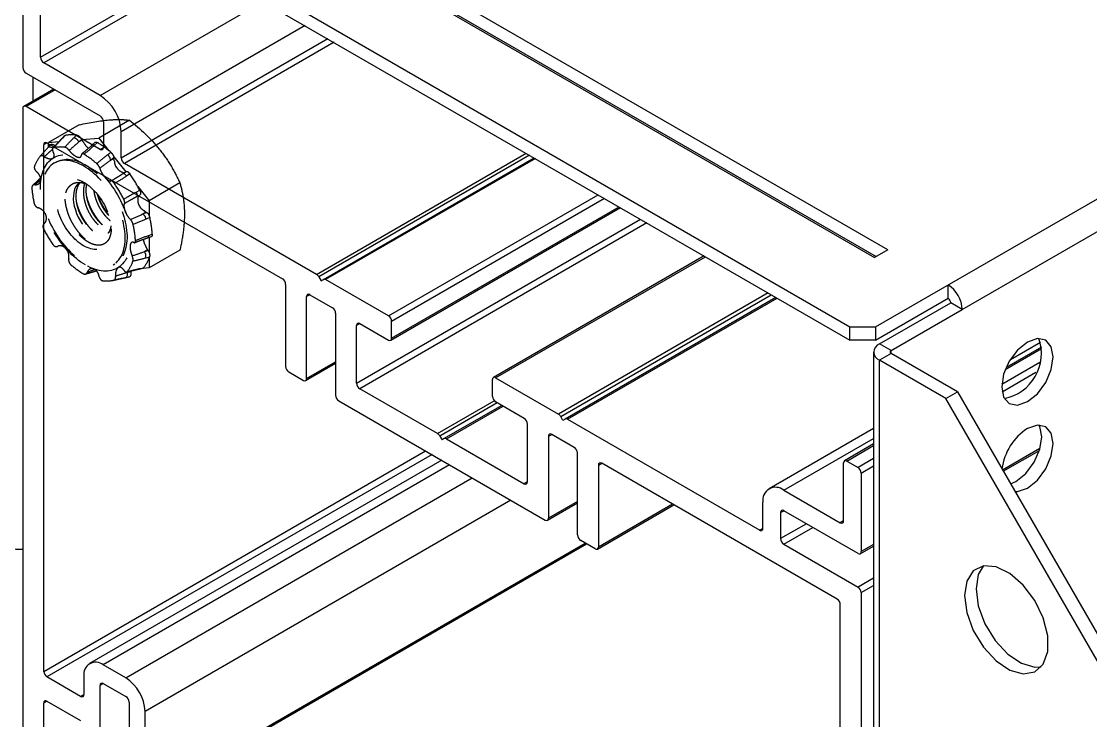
# Model space of a CAD drawing. Extents: x 0 to 11.1, y -12.5 to 0.1.
# Drawn here: x 6.555 to 8.9, y -7.981 to -6.448 of the extents above; entities that cross this region are included whole.
import ezdxf

# ---------------------------------------------------------------- set-up
doc = ezdxf.new("R2010")
doc.units = 0
doc.header["$LTSCALE"] = 0.5
doc.header["$MEASUREMENT"] = 0
doc.linetypes.add('HIDDEN', pattern=[0.375, 0.25, -0.125])
for name, color, linetype in [('Dimension', 10, 'CONTINUOUS'), ('Hardware', 242, 'CONTINUOUS'), ('Housing', 150, 'CONTINUOUS'), ('Mounting', 4, 'CONTINUOUS')]:
    doc.layers.add(name, color=color, linetype=linetype)

msp = doc.modelspace()

# ---------------------------------------------------------------- linework, layer by layer
at = {"layer": 'Dimension', "transparency": 16777216}
msp.add_open_spline([(7.91, -4.9299), (9.6778, -5.2835), (9.9884, -6.8365), (10.299, -8.3895), (11.1232, -8.8286)], degree=3, knots=[0, 0, 0, 0, 1, 1.757055, 1.757055, 1.757055, 1.757055], dxfattribs=at)
at = {"layer": 'Hardware', "linetype": 'HIDDEN', "lineweight": 25, "ltscale": 0.5, "transparency": 16777216}
for p, q in [((6.6817, -6.6748), (6.6142, -6.7138)), ((6.7921, -6.665), (6.7247, -6.7039)), ((6.6486, -6.6994), (6.6432, -6.7054)), ((6.6501, -6.6985), (6.6448, -6.7044)), ((6.6701, -6.7032), (6.6761, -6.6972)), ((6.6876, -6.7072), (6.7247, -6.7039)), ((6.7247, -6.7039), (6.7471, -6.7318)), ((6.6131, -6.7247), (6.6132, -6.7246)), ((6.6182, -6.7189), (6.6132, -6.7246)), ((6.6142, -6.7138), (6.6374, -6.7117)), ((6.6142, -6.7235), (6.6142, -6.7138)), ((6.6872, -6.7063), (6.6812, -6.7123)), ((6.6882, -6.7082), (6.6812, -6.7123)), ((6.6882, -6.7082), (6.6872, -6.7063)), ((6.7169, -6.7132), (6.7105, -6.719)), ((6.7218, -6.7139), (6.7154, -6.7196)), ((6.744, -6.7405), (6.751, -6.7352)), ((6.7579, -6.7471), (6.7509, -6.7525)), ((6.7579, -6.7485), (6.7509, -6.7525)), ((6.7575, -6.7448), (6.7841, -6.7779)), ((6.7579, -6.7485), (6.7579, -6.7471)), ((6.6311, -6.7564), (6.6271, -6.7588)), ((6.5971, -6.7913), (6.5962, -6.7922)), ((6.7515, -6.7979), (6.7584, -6.7939)), ((6.7853, -6.7771), (6.7779, -6.782)), ((6.793, -6.7825), (6.7856, -6.7874)), ((6.8065, -6.8224), (6.8144, -6.8183)), ((6.8102, -6.8103), (6.8352, -6.8414)), ((6.9026, -6.8024), (6.8352, -6.8414)), ((6.7927, -6.8405), (6.7811, -6.8473)), ((6.8077, -6.8322), (6.8156, -6.8281)), ((6.8117, -6.8304), (6.8119, -6.83)), ((6.8352, -6.8414), (6.8352, -6.8742)), ((6.8283, -6.8663), (6.8213, -6.8703)), ((6.8213, -6.8703), (6.8294, -6.8668)), ((6.8294, -6.8668), (6.8283, -6.8663)), ((6.8366, -6.8784), (6.8285, -6.8819)), ((6.8338, -6.9176), (6.842, -6.9149)), ((6.8319, -6.9226), (6.8402, -6.9199)), ((6.8352, -6.9216), (6.8352, -6.9547)), ((6.8319, -6.9488), (6.8249, -6.9528)), ((6.8249, -6.9528), (6.8331, -6.9505)), ((6.8331, -6.9505), (6.8319, -6.9488)), ((6.9026, -6.9497), (6.8352, -6.9887)), ((6.756, -6.982), (6.76, -6.9797)), ((6.8359, -6.9647), (6.8278, -6.9669)), ((6.8352, -6.9667), (6.8352, -6.9887)), ((6.7174, -6.9957), (6.7196, -6.9951)), ((6.7552, -7.0159), (6.7888, -7.0091)), ((6.7912, -7.0086), (6.7836, -7.0101)), ((6.7903, -6.9964), (6.787, -6.9984)), ((6.787, -6.9984), (6.7946, -6.9968)), ((6.7912, -7.0086), (6.7888, -7.0091)), ((6.7946, -6.9968), (6.7943, -6.9955)), ((6.8136, -6.991), (6.8215, -6.9892)), ((6.8153, -6.9898), (6.8232, -6.9881)), ((6.8352, -6.9887), (6.8163, -6.9904))]:
    msp.add_line(p, q, dxfattribs=at)
at = {"layer": 'Hardware', "linetype": 'HIDDEN', "lineweight": 25, "ltscale": 0.5, "transparency": 16777216, "flags": 128}
for points in [[(6.6448, -6.7044), (6.6437, -6.7049), (6.6432, -6.7054)], [(6.6132, -6.7246), (6.614, -6.7239), (6.6152, -6.7234), (6.6166, -6.7233), (6.6182, -6.7234), (6.6198, -6.7239), (6.6216, -6.7247), (6.6232, -6.7257), (6.6238, -6.7262)], [(6.7154, -6.7196), (6.714, -6.719), (6.7127, -6.7186), (6.7116, -6.7185), (6.7108, -6.7188), (6.7105, -6.719)], [(6.6955, -6.9821), (6.6905, -6.9791), (6.6854, -6.9757), (6.6804, -6.9721), (6.6755, -6.9682), (6.6706, -6.964), (6.6657, -6.9596), (6.6609, -6.955), (6.6563, -6.9501), (6.6517, -6.945), (6.6472, -6.9397), (6.6429, -6.9342), (6.6387, -6.9286), (6.6346, -6.9227), (6.6307, -6.9168), (6.627, -6.9107), (6.6235, -6.9045), (6.6201, -6.8982), (6.617, -6.8919), (6.614, -6.8854), (6.6113, -6.879), (6.6087, -6.8725), (6.6064, -6.8659), (6.6044, -6.8594), (6.6026, -6.8529), (6.601, -6.8465), (6.5996, -6.8401), (6.5985, -6.8338), (6.5977, -6.8276), (6.5971, -6.8214), (6.5968, -6.8154), (6.5967, -6.8096), (6.5969, -6.8039), (6.5974, -6.7983), (6.5981, -6.793), (6.5991, -6.7878), (6.6003, -6.7828), (6.6017, -6.7781), (6.6034, -6.7736), (6.6054, -6.7694), (6.6076, -6.7654), (6.61, -6.7616), (6.6126, -6.7582), (6.6155, -6.755), (6.6185, -6.7522), (6.6218, -6.7496), (6.6252, -6.7473), (6.6289, -6.7454), (6.6327, -6.7438), (6.6366, -6.7425), (6.6408, -6.7415), (6.645, -6.7409), (6.6494, -6.7406), (6.654, -6.7406), (6.6586, -6.7409), (6.6633, -6.7416), (6.6681, -6.7426), (6.673, -6.744), (6.678, -6.7457), (6.6829, -6.7477), (6.688, -6.75), (6.693, -6.7526), (6.698, -6.7555), (6.7031, -6.7587), (6.7081, -6.7622), (6.7131, -6.7659), (6.718, -6.77), (6.7229, -6.7743), (6.7277, -6.7788), (6.7325, -6.7836), (6.7371, -6.7886), (6.7416, -6.7938), (6.746, -6.7991), (6.7503, -6.8047), (6.7544, -6.8105), (6.7584, -6.8163), (6.7622, -6.8224), (6.7658, -6.8285), (6.7693, -6.8347), (6.7725, -6.8411), (6.7756, -6.8475), (6.7784, -6.8539), (6.7811, -6.8604), (6.7835, -6.8669), (6.7857, -6.8734), (6.7876, -6.8799), (6.7893, -6.8864), (6.7908, -6.8928), (6.792, -6.8992), (6.793, -6.9055), (6.7937, -6.9116), (6.7941, -6.9177), (6.7943, -6.9236), (6.7942, -6.9294), (6.7939, -6.935), (6.7933, -6.9405), (6.7925, -6.9458), (6.7914, -6.9508), (6.7901, -6.9557), (6.7885, -6.9603), (6.7867, -6.9647), (6.7846, -6.9688), (6.7823, -6.9727), (6.7798, -6.9762), (6.777, -6.9796), (6.7741, -6.9826), (6.7709, -6.9853), (6.7676, -6.9877), (6.764, -6.9898), (6.7603, -6.9916), (6.7564, -6.993), (6.7524, -6.9942), (6.7482, -6.995), (6.7438, -6.9955), (6.7394, -6.9956), (6.7348, -6.9954), (6.7301, -6.9949), (6.7253, -6.994), (6.7205, -6.9928), (6.7156, -6.9913), (6.7106, -6.9895), (6.7056, -6.9874), (6.7006, -6.9849), (6.6955, -6.9821)], [(6.6311, -6.7564), (6.6337, -6.7551), (6.6374, -6.7535), (6.6412, -6.7522), (6.6451, -6.7513), (6.6493, -6.7507), (6.6535, -6.7504), (6.6579, -6.7505), (6.6623, -6.7509), (6.6669, -6.7516), (6.6715, -6.7527), (6.6763, -6.7541), (6.681, -6.7558), (6.6858, -6.7578), (6.6907, -6.7602), (6.6955, -6.7628), (6.7004, -6.7658), (6.7052, -6.769), (6.71, -6.7725), (6.7148, -6.7763), (6.7195, -6.7804), (6.7241, -6.7847), (6.7287, -6.7892), (6.7332, -6.794), (6.7375, -6.7989), (6.7418, -6.8041), (6.7459, -6.8094), (6.7499, -6.815), (6.7537, -6.8206), (6.7573, -6.8264), (6.7608, -6.8323), (6.7641, -6.8384), (6.7672, -6.8445), (6.7701, -6.8506), (6.7728, -6.8568), (6.7752, -6.8631), (6.7775, -6.8694), (6.7795, -6.8756), (6.7812, -6.8818), (6.7828, -6.888), (6.784, -6.8942), (6.7851, -6.9003), (6.7858, -6.9062), (6.7864, -6.9121), (6.7866, -6.9178), (6.7866, -6.9234), (6.7864, -6.9289), (6.7858, -6.9342), (6.7851, -6.9393), (6.784, -6.9441), (6.7828, -6.9488), (6.7812, -6.9532), (6.7795, -6.9574), (6.7775, -6.9614), (6.7752, -6.9651), (6.7728, -6.9685), (6.7701, -6.9716), (6.7672, -6.9744), (6.7641, -6.9769), (6.7608, -6.9792), (6.76, -6.9797)], [(6.6915, -6.7651), (6.6867, -6.7625), (6.6818, -6.7601), (6.677, -6.7581), (6.6723, -6.7564), (6.6675, -6.755), (6.6629, -6.7539), (6.6583, -6.7532), (6.6539, -6.7528), (6.6495, -6.7527), (6.6453, -6.753), (6.6411, -6.7536), (6.6372, -6.7545), (6.6334, -6.7558), (6.6297, -6.7574), (6.6262, -6.7593), (6.6229, -6.7615), (6.6198, -6.764), (6.6169, -6.7668), (6.6143, -6.77), (6.6118, -6.7734), (6.6096, -6.777), (6.6076, -6.781), (6.6058, -6.7852), (6.6043, -6.7896), (6.603, -6.7943), (6.602, -6.7992), (6.6012, -6.8043), (6.6007, -6.8095), (6.6004, -6.815), (6.6004, -6.8206), (6.6007, -6.8263), (6.6012, -6.8322), (6.602, -6.8382), (6.603, -6.8442), (6.6043, -6.8504), (6.6058, -6.8566), (6.6076, -6.8628), (6.6096, -6.8691), (6.6118, -6.8753), (6.6143, -6.8816), (6.6169, -6.8878), (6.6198, -6.894), (6.6229, -6.9001), (6.6262, -6.9061), (6.6297, -6.912), (6.6334, -6.9178), (6.6372, -6.9235), (6.6411, -6.929), (6.6453, -6.9343), (6.6495, -6.9395), (6.6539, -6.9445), (6.6583, -6.9492), (6.6629, -6.9538), (6.6675, -6.9581), (6.6723, -6.9621), (6.677, -6.9659), (6.6818, -6.9694), (6.6867, -6.9727), (6.6915, -6.9756), (6.6964, -6.9783), (6.7012, -6.9806), (6.706, -6.9826), (6.7108, -6.9843), (6.7155, -6.9857), (6.7201, -6.9868), (6.7247, -6.9875), (6.7292, -6.9879), (6.7335, -6.988), (6.7378, -6.9877), (6.7419, -6.9871), (6.7459, -6.9862), (6.7497, -6.985), (6.7533, -6.9834), (6.7568, -6.9815), (6.7601, -6.9793), (6.7632, -6.9767), (6.7661, -6.9739), (6.7688, -6.9708), (6.7712, -6.9674), (6.7735, -6.9637), (6.7755, -6.9598), (6.7772, -6.9556), (6.7788, -6.9511), (6.78, -6.9464), (6.7811, -6.9416), (6.7818, -6.9365), (6.7824, -6.9312), (6.7826, -6.9258), (6.7826, -6.9202), (6.7824, -6.9144), (6.7818, -6.9085), (6.7811, -6.9026), (6.78, -6.8965), (6.7788, -6.8904), (6.7772, -6.8842), (6.7755, -6.8779), (6.7735, -6.8717), (6.7712, -6.8654), (6.7688, -6.8592), (6.7661, -6.8529), (6.7632, -6.8468), (6.7601, -6.8407), (6.7568, -6.8346), (6.7533, -6.8287), (6.7497, -6.8229), (6.7459, -6.8173), (6.7419, -6.8118), (6.7378, -6.8064), (6.7335, -6.8012), (6.7292, -6.7963), (6.7247, -6.7915), (6.7201, -6.787), (6.7155, -6.7827), (6.7108, -6.7786), (6.706, -6.7748), (6.7012, -6.7713), (6.6964, -6.7681), (6.6915, -6.7651)], [(6.5962, -6.7922), (6.597, -6.7916), (6.5971, -6.7915)], [(6.6915, -6.9401), (6.6876, -6.9377), (6.6836, -6.9349), (6.6797, -6.9319), (6.6759, -6.9287), (6.6721, -6.9252), (6.6684, -6.9214), (6.6648, -6.9175), (6.6613, -6.9133), (6.658, -6.909), (6.6548, -6.9045), (6.6517, -6.8998), (6.6488, -6.895), (6.6461, -6.8901), (6.6436, -6.8852), (6.6413, -6.8801), (6.6392, -6.875), (6.6374, -6.8699), (6.6357, -6.8648), (6.6343, -6.8598), (6.6332, -6.8547), (6.6323, -6.8498), (6.6317, -6.8449), (6.6313, -6.8402), (6.6311, -6.8355), (6.6313, -6.831), (6.6317, -6.8267), (6.6323, -6.8226), (6.6332, -6.8187), (6.6343, -6.815), (6.6357, -6.8115), (6.6374, -6.8083), (6.6392, -6.8053), (6.6413, -6.8027), (6.6436, -6.8003), (6.6461, -6.7982), (6.6488, -6.7964), (6.6517, -6.795), (6.6548, -6.7938), (6.658, -6.793), (6.6613, -6.7926), (6.6648, -6.7924), (6.6684, -6.7926), (6.6721, -6.7931), (6.6759, -6.794), (6.6797, -6.7952), (6.6836, -6.7967), (6.6876, -6.7985), (6.6915, -6.8007), (6.6955, -6.8031), (6.6994, -6.8058), (6.7033, -6.8088), (6.7071, -6.812), (6.7109, -6.8156), (6.7146, -6.8193), (6.7182, -6.8233), (6.7217, -6.8274), (6.7251, -6.8318), (6.7283, -6.8363), (6.7313, -6.8409), (6.7342, -6.8457), (6.7369, -6.8506), (6.7394, -6.8556), (6.7417, -6.8606), (6.7438, -6.8657), (6.7457, -6.8708), (6.7473, -6.8759), (6.7487, -6.881), (6.7498, -6.886), (6.7507, -6.891), (6.7514, -6.8958), (6.7518, -6.9006), (6.7519, -6.9052), (6.7518, -6.9097), (6.7514, -6.914), (6.7507, -6.9182), (6.7498, -6.9221), (6.7487, -6.9258), (6.7473, -6.9293), (6.7457, -6.9325), (6.7438, -6.9354), (6.7417, -6.9381), (6.7394, -6.9405), (6.7369, -6.9425), (6.7342, -6.9443), (6.7313, -6.9458), (6.7283, -6.9469), (6.7251, -6.9477), (6.7217, -6.9482), (6.7182, -6.9483), (6.7146, -6.9481), (6.7109, -6.9476), (6.7071, -6.9467), (6.7033, -6.9455), (6.6994, -6.944), (6.6955, -6.9422), (6.6915, -6.9401)], [(6.7856, -6.7874), (6.7844, -6.7858), (6.7831, -6.7845), (6.7819, -6.7833), (6.7807, -6.7825), (6.7796, -6.7819), (6.7787, -6.7818), (6.7779, -6.7819), (6.7779, -6.782)], [(6.6821, -6.8011), (6.6809, -6.802), (6.677, -6.8061), (6.6739, -6.8111), (6.6714, -6.8169), (6.6698, -6.8234), (6.669, -6.8302), (6.6689, -6.8376), (6.6696, -6.8453), (6.6711, -6.8534), (6.6733, -6.8615), (6.6762, -6.8695), (6.6797, -6.8772), (6.6837, -6.8846), (6.6883, -6.8916), (6.6932, -6.8981), (6.6985, -6.904), (6.704, -6.909), (6.7095, -6.9132), (6.715, -6.9164), (6.7204, -6.9187), (6.7257, -6.9201), (6.7307, -6.9204), (6.7352, -6.9197), (6.7393, -6.918), (6.7427, -6.9153), (6.7453, -6.9123), (6.7453, -6.9123)], [(6.8065, -6.8224), (6.8073, -6.8242), (6.808, -6.826), (6.8084, -6.8277), (6.8086, -6.8292), (6.8086, -6.8305), (6.8084, -6.8315), (6.8079, -6.8321), (6.8077, -6.8322)], [(6.8338, -6.9176), (6.8337, -6.9193), (6.8335, -6.9206), (6.833, -6.9217), (6.8324, -6.9224), (6.8319, -6.9226)], [(6.7174, -6.9957), (6.7186, -6.9952), (6.7192, -6.9948)], [(6.7836, -7.0101), (6.7847, -7.0096), (6.7857, -7.0088), (6.7865, -7.0075), (6.7871, -7.006), (6.7874, -7.0043), (6.7875, -7.0024), (6.7874, -7.0004), (6.787, -6.9984)], [(6.8153, -6.9898), (6.8145, -6.9906), (6.8136, -6.991)]]:
    msp.add_lwpolyline(points, dxfattribs=at)
at = {"layer": 'Hardware', "linetype": 'HIDDEN', "lineweight": 25, "ltscale": 0.5, "transparency": 16777216}
for centre, radius, start, end in [((6.6666, -6.7687), 0.072, 82.4722, 103.2181), ((6.6654, -6.7202), 0.0176, 26.6582, 74.5687), ((6.641, -6.7909), 0.0674, 82.1797, 103.5105), ((6.721, -6.7007), 0.0317, 207.6733, 233.8029), ((6.6226, -6.8806), 0.194, 48.5473, 59.2451), ((6.6527, -6.7896), 0.0728, 141.3924, 161.6585), ((6.5998, -6.8957), 0.1815, 48.3955, 59.3968), ((6.7317, -6.7555), 0.0194, 8.8427, 50.6058), ((6.7864, -6.7531), 0.0276, 182.7818, 258.5062), ((6.5497, -6.9522), 0.2966, 26.8375, 34.8949), ((6.7714, -6.802), 0.1937, 183.0886, 193.6242), ((6.5316, -6.9627), 0.2775, 26.7233, 35.0091), ((6.8374, -6.8393), 0.0273, 160.8642, 239.7255), ((6.8101, -6.8853), 0.0187, 10.6974, 53.354), ((6.6353, -6.9266), 0.207, 3.2339, 13.4789), ((6.8514, -6.778), 0.2775, 206.7233, 215.0091), ((6.6117, -6.9387), 0.1937, 3.0886, 13.6242), ((6.8533, -6.9237), 0.0308, 183.8013, 214.5768), ((6.8098, -6.9631), 0.0183, 348.1156, 34.3938), ((6.7833, -6.8451), 0.1815, 228.3955, 239.3968), ((6.7304, -6.9511), 0.0728, 321.3924, 341.6585), ((6.7622, -6.9399), 0.0778, 321.6706, 341.3803), ((6.7421, -6.9498), 0.0674, 262.1797, 283.5105)]:
    msp.add_arc(centre, radius, start, end, dxfattribs=at)
for points in [[(6.6817, -6.6748), (6.7057, -6.6697), (6.7279, -6.6659), (6.7468, -6.6642)], [(6.7921, -6.665), (6.8162, -6.684), (6.8384, -6.7046), (6.8572, -6.728)], [(6.6448, -6.7044), (6.6385, -6.7114), (6.632, -6.7184), (6.6252, -6.7254)], [(6.6501, -6.7242), (6.6565, -6.7171), (6.6632, -6.7101), (6.6701, -6.7032)], [(6.5958, -6.7442), (6.6014, -6.7379), (6.6071, -6.7314), (6.6131, -6.7247)], [(6.6812, -6.7123), (6.6739, -6.7185), (6.6668, -6.7248), (6.6599, -6.7311)], [(6.693, -6.7154), (6.691, -6.7131), (6.6894, -6.7106), (6.6882, -6.7082)], [(6.7154, -6.7196), (6.708, -6.7264), (6.7002, -6.733), (6.6922, -6.7394)], [(6.7203, -6.7599), (6.7279, -6.7532), (6.7358, -6.7467), (6.744, -6.7405)], [(6.7589, -6.7544), (6.7581, -6.7521), (6.7578, -6.7501), (6.7579, -6.7485)], [(6.7509, -6.7525), (6.7427, -6.7582), (6.7348, -6.7642), (6.727, -6.7702)], [(6.7856, -6.7874), (6.7769, -6.7931), (6.7681, -6.7985), (6.7589, -6.8035)], [(6.7795, -6.8379), (6.7883, -6.8324), (6.7973, -6.8272), (6.8065, -6.8224)], [(6.8283, -6.8663), (6.8269, -6.8657), (6.8253, -6.8645), (6.8237, -6.8628)], [(6.7941, -6.8824), (6.8032, -6.8786), (6.8123, -6.8746), (6.8213, -6.8703)], [(6.8285, -6.8819), (6.8191, -6.886), (6.8095, -6.8897), (6.7999, -6.8931)], [(6.8051, -6.9283), (6.8146, -6.9244), (6.8242, -6.9208), (6.8338, -6.9176)], [(6.7979, -6.962), (6.8069, -6.9591), (6.8159, -6.956), (6.8249, -6.9528)], [(6.8319, -6.9488), (6.8304, -6.9466), (6.8291, -6.9441), (6.828, -6.9412)], [(6.8278, -6.9669), (6.8182, -6.9696), (6.8088, -6.9719), (6.7995, -6.974)], [(6.7836, -7.0101), (6.7748, -7.0119), (6.7662, -7.0137), (6.7578, -7.0153)], [(6.7617, -7.0063), (6.77, -7.0037), (6.7784, -7.0011), (6.787, -6.9984)], [(6.7873, -6.9965), (6.7968, -6.9941), (6.8061, -6.9918), (6.8153, -6.9898)]]:
    msp.add_open_spline(points, degree=3, dxfattribs=at)
for points, knots in [([(6.7468, -6.6642), (6.7561, -6.6634), (6.7646, -6.6631), (6.7795, -6.6634), (6.7861, -6.664), (6.7921, -6.665)], [0, 0, 0, 0, 0.5, 0.5, 1, 1, 1, 1]), ([(6.6486, -6.6995), (6.6487, -6.6994), (6.649, -6.6989), (6.6496, -6.6987), (6.6501, -6.6985)], [0, 0, 0, 0, 0.167878, 1, 1, 1, 1]), ([(6.6761, -6.6972), (6.6779, -6.6975), (6.6801, -6.6986), (6.6842, -6.702), (6.6861, -6.7042), (6.6872, -6.7063)], [0, 0, 0, 0, 0.5, 0.5, 1, 1, 1, 1]), ([(6.6229, -6.7288), (6.6203, -6.7312), (6.6144, -6.7366), (6.6086, -6.7419), (6.6054, -6.7448)], [0, 0, 0, 0, 0.44642, 1, 1, 1, 1]), ([(6.6183, -6.7189), (6.6187, -6.7185), (6.6197, -6.7176), (6.6221, -6.7174), (6.6249, -6.718), (6.6273, -6.7192), (6.6286, -6.7202), (6.6291, -6.7206)], [0, 0, 0, 0, 0.2076438, 0.433217, 0.658773, 0.8843328, 1, 1, 1, 1]), ([(6.6252, -6.7254), (6.6239, -6.7257), (6.6231, -6.7266), (6.6227, -6.7294), (6.6231, -6.7311), (6.6241, -6.7329)], [0, 0, 0, 0, 0.5, 0.5, 1, 1, 1, 1]), ([(6.6432, -6.7054), (6.6431, -6.7054), (6.6407, -6.7081), (6.6359, -6.7133), (6.6295, -6.7202), (6.6253, -6.7245), (6.6237, -6.7262)], [0, 0, 0, 0, 0.009712, 0.383397, 0.756669, 1, 1, 1, 1]), ([(6.6599, -6.7311), (6.6586, -6.7293), (6.657, -6.7277), (6.6534, -6.7251), (6.6516, -6.7243), (6.6501, -6.7242)], [0, 0, 0, 0, 0.5, 0.5, 1, 1, 1, 1]), ([(6.7105, -6.719), (6.7104, -6.7191), (6.7076, -6.7217), (6.7019, -6.7267), (6.6943, -6.7332), (6.6893, -6.7371), (6.6874, -6.7387)], [0, 0, 0, 0, 0.009612, 0.380782, 0.754366, 1, 1, 1, 1]), ([(6.7169, -6.7133), (6.7173, -6.713), (6.718, -6.7125), (6.7197, -6.7128), (6.7211, -6.7135), (6.7218, -6.7139)], [0, 0, 0, 0, 0.313024, 0.687585, 1, 1, 1, 1]), ([(6.8572, -6.728), (6.8666, -6.7397), (6.875, -6.7518), (6.89, -6.7767), (6.8966, -6.7895), (6.9026, -6.8024)], [0, 0, 0, 0, 0.5, 0.5, 1, 1, 1, 1]), ([(6.6054, -6.7448), (6.6035, -6.7436), (6.6016, -6.7429), (6.5981, -6.7426), (6.5966, -6.7432), (6.5958, -6.7442)], [0, 0, 0, 0, 0.5, 0.5, 1, 1, 1, 1]), ([(6.6054, -6.7448), (6.6088, -6.747), (6.6124, -6.7485), (6.6189, -6.7497), (6.6218, -6.7493), (6.6258, -6.7468), (6.6268, -6.7446), (6.6269, -6.7392), (6.6259, -6.736), (6.6241, -6.7329)], [0, 0, 0, 0, 0.25, 0.25, 0.5, 0.5, 0.75, 0.75, 1, 1, 1, 1]), ([(6.6599, -6.7311), (6.6622, -6.7342), (6.6652, -6.7373), (6.6713, -6.7424), (6.6746, -6.7444), (6.6803, -6.7464), (6.6827, -6.7465), (6.6859, -6.7449), (6.6867, -6.7431), (6.6866, -6.7408)], [0, 0, 0, 0, 0.25, 0.25, 0.5, 0.5, 0.75, 0.75, 1, 1, 1, 1]), ([(6.6922, -6.7394), (6.6906, -6.7385), (6.6891, -6.7381), (6.6871, -6.7386), (6.6866, -6.7395), (6.6866, -6.7408)], [0, 0, 0, 0, 0.5, 0.5, 1, 1, 1, 1]), ([(6.751, -6.7352), (6.7529, -6.7368), (6.7547, -6.7391), (6.7573, -6.7435), (6.758, -6.7457), (6.7579, -6.7471)], [0, 0, 0, 0, 0.5, 0.5, 1, 1, 1, 1]), ([(6.5836, -6.7667), (6.5831, -6.7682), (6.5832, -6.77), (6.5848, -6.7738), (6.5861, -6.7757), (6.5879, -6.7772)], [0, 0, 0, 0, 0.5, 0.5, 1, 1, 1, 1]), ([(6.727, -6.7702), (6.7267, -6.7687), (6.7258, -6.7668), (6.7234, -6.7631), (6.7219, -6.7613), (6.7203, -6.7599)], [0, 0, 0, 0, 0.5, 0.5, 1, 1, 1, 1]), ([(6.727, -6.7702), (6.7277, -6.773), (6.7291, -6.7764), (6.7329, -6.7831), (6.7354, -6.7866), (6.7407, -6.7925), (6.7434, -6.7949), (6.7481, -6.7979), (6.7501, -6.7984), (6.7515, -6.7979)], [0, 0, 0, 0, 0.25, 0.25, 0.5, 0.5, 0.75, 0.75, 1, 1, 1, 1]), ([(6.5962, -6.7922), (6.5962, -6.7923), (6.5942, -6.7943), (6.5902, -6.7981), (6.5848, -6.8032), (6.5813, -6.8062), (6.5799, -6.8075)], [0, 0, 0, 0, 0.0051049, 0.3700179, 0.7307274, 1, 1, 1, 1]), ([(6.5843, -6.8062), (6.5877, -6.8064), (6.5909, -6.8057), (6.5955, -6.8023), (6.5971, -6.7997), (6.5978, -6.7935), (6.5971, -6.7899), (6.5936, -6.783), (6.591, -6.7798), (6.5879, -6.7772)], [0, 0, 0, 0, 0.25, 0.25, 0.5, 0.5, 0.75, 0.75, 1, 1, 1, 1]), ([(6.5975, -6.7959), (6.5962, -6.7969), (6.5919, -6.8005), (6.5875, -6.8038), (6.5843, -6.8062)], [0, 0, 0, 0, 0.278333, 1, 1, 1, 1]), ([(6.7589, -6.8035), (6.7576, -6.8016), (6.7562, -6.8001), (6.7535, -6.798), (6.7523, -6.7976), (6.7515, -6.7979)], [0, 0, 0, 0, 0.5, 0.5, 1, 1, 1, 1]), ([(6.7779, -6.782), (6.7778, -6.782), (6.7745, -6.7842), (6.7681, -6.7883), (6.7616, -6.7921), (6.7584, -6.794)], [0, 0, 0, 0, 0.012985, 0.520745, 1, 1, 1, 1]), ([(6.7854, -6.7772), (6.7856, -6.7771), (6.786, -6.7767), (6.7873, -6.777), (6.7892, -6.7782), (6.7913, -6.7802), (6.7925, -6.7818), (6.793, -6.7825)], [0, 0, 0, 0, 0.10707, 0.339969, 0.572866, 0.805753, 1, 1, 1, 1]), ([(6.5843, -6.8062), (6.5824, -6.8061), (6.5808, -6.8066), (6.5785, -6.8089), (6.5779, -6.8106), (6.578, -6.8125)], [0, 0, 0, 0, 0.5, 0.5, 1, 1, 1, 1]), ([(6.7518, -6.9032), (6.7518, -6.9042), (6.7518, -6.907), (6.7513, -6.9114), (6.7504, -6.9162), (6.749, -6.9206), (6.7473, -6.9245), (6.7453, -6.928), (6.7428, -6.931), (6.7401, -6.9336), (6.737, -6.9357), (6.7337, -6.9373), (6.73, -6.9384), (6.7262, -6.939), (6.7222, -6.9389), (6.7181, -6.9384), (6.7138, -6.9374), (6.7094, -6.9359), (6.7049, -6.9338), (6.7005, -6.9314), (6.696, -6.9284), (6.6916, -6.925), (6.6873, -6.9212), (6.683, -6.9171), (6.6789, -6.9125), (6.675, -6.9077), (6.6713, -6.9026), (6.6679, -6.8974), (6.6647, -6.8919), (6.6617, -6.8862), (6.6591, -6.8805), (6.6567, -6.8746), (6.6547, -6.8687), (6.653, -6.8628), (6.6518, -6.857), (6.6509, -6.8515), (6.6503, -6.8459), (6.6502, -6.8406), (6.6503, -6.8355), (6.6509, -6.8306), (6.6518, -6.8259), (6.6532, -6.8216), (6.6548, -6.8177), (6.6568, -6.8142), (6.6591, -6.811), (6.6617, -6.8082), (6.6645, -6.8059), (6.6676, -6.804), (6.671, -6.8026), (6.6746, -6.8016), (6.6784, -6.8011), (6.6823, -6.801), (6.6864, -6.8014), (6.6905, -6.8023), (6.6945, -6.8035), (6.6971, -6.8045), (6.6983, -6.805)], [0, 0, 0, 0, 0.011423, 0.031682, 0.052566, 0.07345, 0.093138, 0.112825, 0.133087, 0.153349, 0.173001, 0.192651, 0.212896, 0.233141, 0.252407, 0.271673, 0.291512, 0.311351, 0.330398, 0.349444, 0.369052, 0.388659, 0.407502, 0.426346, 0.445762, 0.465178, 0.483621, 0.502063, 0.521042, 0.54002, 0.558439, 0.576858, 0.595849, 0.61484, 0.632679, 0.650518, 0.668874, 0.687231, 0.705072, 0.722912, 0.741299, 0.759686, 0.77707, 0.794455, 0.812354, 0.830253, 0.847488, 0.864723, 0.882471, 0.900219, 0.91718, 0.934141, 0.951615, 0.969089, 0.98572, 1, 1, 1, 1]), ([(6.6841, -6.8013), (6.6835, -6.8019), (6.6815, -6.8039), (6.679, -6.8084), (6.6766, -6.8143), (6.6751, -6.8205), (6.6744, -6.8272), (6.6743, -6.8344), (6.675, -6.8421), (6.6765, -6.8502), (6.6787, -6.8583), (6.6816, -6.8663), (6.6851, -6.8741), (6.6892, -6.8815), (6.6937, -6.8885), (6.6987, -6.8951), (6.704, -6.9009), (6.7095, -6.906), (6.715, -6.9101), (6.7205, -6.9134), (6.726, -6.9157), (6.7313, -6.9171), (6.7362, -6.9173), (6.7398, -6.9169), (6.7415, -6.9162), (6.7418, -6.916)], [0, 0, 0, 0, 0.022131, 0.070393, 0.118609, 0.161576, 0.203828, 0.249254, 0.295478, 0.342112, 0.388745, 0.434969, 0.480395, 0.525821, 0.572045, 0.618679, 0.665312, 0.711536, 0.756962, 0.802388, 0.848612, 0.895246, 0.941879, 0.988103, 1, 1, 1, 1]), ([(6.6939, -6.8033), (6.6938, -6.8036), (6.6928, -6.8058), (6.6918, -6.8105), (6.6909, -6.8174), (6.6909, -6.8248), (6.6916, -6.8326), (6.6931, -6.8406), (6.6953, -6.8488), (6.6982, -6.8568), (6.7017, -6.8645), (6.7058, -6.8719), (6.7103, -6.879), (6.7153, -6.8855), (6.7206, -6.8914), (6.726, -6.8964), (6.7316, -6.9005), (6.7371, -6.9038), (6.7425, -6.9061), (6.7463, -6.9072), (6.7481, -6.9073), (6.7482, -6.9073)], [0, 0, 0, 0, 0.008508, 0.066769, 0.124024, 0.18128, 0.239541, 0.298318, 0.357095, 0.415356, 0.472612, 0.529867, 0.588128, 0.646905, 0.705682, 0.763943, 0.821199, 0.878455, 0.936716, 0.995493, 1, 1, 1, 1]), ([(6.698, -6.8049), (6.6978, -6.8059), (6.697, -6.8088), (6.6965, -6.8144), (6.6964, -6.8216), (6.6971, -6.8294), (6.6986, -6.8374), (6.7008, -6.8456), (6.7037, -6.8536), (6.7072, -6.8613), (6.7113, -6.8687), (6.7158, -6.8758), (6.7208, -6.8823), (6.7261, -6.8882), (6.7316, -6.8932), (6.7371, -6.8974), (6.7426, -6.9006), (6.7469, -6.9025), (6.7492, -6.9031), (6.7498, -6.9032)], [0, 0, 0, 0, 0.029069, 0.087449, 0.150214, 0.214082, 0.278515, 0.342948, 0.406816, 0.469581, 0.532346, 0.596213, 0.660647, 0.72508, 0.788947, 0.851713, 0.914478, 0.978345, 1, 1, 1, 1]), ([(6.7137, -6.8184), (6.7137, -6.8189), (6.714, -6.822), (6.7152, -6.8279), (6.7174, -6.836), (6.7203, -6.844), (6.7238, -6.8517), (6.7279, -6.8592), (6.7324, -6.8662), (6.7374, -6.8728), (6.7427, -6.8786), (6.7468, -6.8825), (6.749, -6.8842), (6.7495, -6.8845)], [0, 0, 0, 0, 0.019974, 0.127086, 0.234199, 0.34037, 0.44471, 0.549049, 0.655221, 0.762333, 0.869446, 0.975617, 1, 1, 1, 1]), ([(6.8144, -6.8183), (6.8149, -6.8193), (6.8158, -6.8214), (6.8165, -6.8242), (6.8166, -6.8264), (6.8163, -6.8277), (6.8158, -6.8279), (6.8156, -6.828)], [0, 0, 0, 0, 0.22581, 0.451621, 0.677415, 0.903213, 1, 1, 1, 1]), ([(6.9026, -6.8024), (6.9056, -6.8127), (6.9081, -6.8235), (6.9116, -6.8461), (6.9125, -6.8579), (6.9125, -6.8704)], [0, 0, 0, 0, 0.5, 0.5, 1, 1, 1, 1]), ([(6.6503, -6.8379), (6.6504, -6.8397), (6.6508, -6.8443), (6.6521, -6.8519), (6.6542, -6.8607), (6.6569, -6.8694), (6.6603, -6.8779), (6.6642, -6.8861), (6.6687, -6.8941), (6.6736, -6.9017), (6.6789, -6.9089), (6.6846, -6.9156), (6.6905, -6.9216), (6.6965, -6.9267), (6.7026, -6.9311), (6.7086, -6.9346), (6.7142, -6.9371), (6.7176, -6.9381), (6.7191, -6.9385)], [0, 0, 0, 0, 0.042703, 0.108166, 0.173842, 0.239304, 0.304138, 0.367949, 0.43176, 0.496593, 0.562056, 0.627731, 0.693194, 0.758027, 0.821838, 0.885649, 0.950483, 1, 1, 1, 1]), ([(6.6756, -6.8448), (6.6759, -6.8459), (6.6768, -6.8498), (6.6791, -6.8566), (6.6824, -6.8651), (6.6863, -6.8734), (6.6908, -6.8813), (6.6957, -6.889), (6.701, -6.8962), (6.706, -6.9022), (6.7093, -6.9054), (6.7106, -6.9067)], [0, 0, 0, 0, 0.044597, 0.170375, 0.294942, 0.417546, 0.540149, 0.664717, 0.790494, 0.916679, 1, 1, 1, 1]), ([(6.6977, -6.8321), (6.698, -6.8331), (6.6989, -6.837), (6.7012, -6.8438), (6.7045, -6.8524), (6.7084, -6.8606), (6.7129, -6.8686), (6.7178, -6.8762), (6.7231, -6.8834), (6.7281, -6.8894), (6.7314, -6.8926), (6.7327, -6.8939)], [0, 0, 0, 0, 0.044597, 0.170375, 0.294942, 0.417546, 0.540149, 0.664717, 0.790494, 0.916679, 1, 1, 1, 1]), ([(6.7215, -6.8273), (6.722, -6.8292), (6.7232, -6.8337), (6.7258, -6.8408), (6.7293, -6.8486), (6.7334, -6.856), (6.7379, -6.863), (6.7423, -6.8689), (6.7453, -6.8721), (6.7465, -6.8734)], [0, 0, 0, 0, 0.108285, 0.266059, 0.421111, 0.576162, 0.733937, 0.893109, 1, 1, 1, 1]), ([(6.7226, -6.8287), (6.7228, -6.8295), (6.724, -6.8332), (6.7266, -6.8396), (6.7305, -6.8479), (6.735, -6.8558), (6.7399, -6.8634), (6.7435, -6.8685), (6.7455, -6.8709), (6.7457, -6.8711)], [0, 0, 0, 0, 0.052723, 0.240032, 0.424388, 0.608743, 0.796052, 0.98518, 1, 1, 1, 1]), ([(6.7811, -6.8473), (6.7816, -6.8467), (6.7818, -6.8454), (6.7812, -6.842), (6.7805, -6.8399), (6.7795, -6.8379)], [0, 0, 0, 0, 0.5, 0.5, 1, 1, 1, 1]), ([(6.7927, -6.8405), (6.7946, -6.8394), (6.7996, -6.8365), (6.8046, -6.8338), (6.8077, -6.8322)], [0, 0, 0, 0, 0.392707, 1, 1, 1, 1]), ([(6.5832, -6.8477), (6.5836, -6.8497), (6.5848, -6.8517), (6.5879, -6.855), (6.5898, -6.8562), (6.5917, -6.8568)], [0, 0, 0, 0, 0.5, 0.5, 1, 1, 1, 1]), ([(6.6047, -6.8918), (6.6071, -6.8898), (6.6089, -6.8869), (6.6103, -6.8801), (6.61, -6.8761), (6.6072, -6.8686), (6.6048, -6.8652), (6.5988, -6.8596), (6.5953, -6.8577), (6.5917, -6.8568)], [0, 0, 0, 0, 0.25, 0.25, 0.5, 0.5, 0.75, 0.75, 1, 1, 1, 1]), ([(6.7811, -6.8473), (6.7801, -6.8485), (6.7797, -6.8507), (6.7801, -6.8564), (6.781, -6.86), (6.7838, -6.8675), (6.7856, -6.8713), (6.7898, -6.8779), (6.792, -6.8806), (6.7941, -6.8824)], [0, 0, 0, 0, 0.25, 0.25, 0.5, 0.5, 0.75, 0.75, 1, 1, 1, 1]), ([(6.8294, -6.8668), (6.8307, -6.8673), (6.8322, -6.8689), (6.8349, -6.8732), (6.836, -6.8759), (6.8366, -6.8784)], [0, 0, 0, 0, 0.5, 0.5, 1, 1, 1, 1]), ([(6.6047, -6.8918), (6.6033, -6.8929), (6.6025, -6.8946), (6.6021, -6.8986), (6.6025, -6.9008), (6.6036, -6.9028)], [0, 0, 0, 0, 0.5, 0.5, 1, 1, 1, 1]), ([(6.7999, -6.8931), (6.7994, -6.891), (6.7985, -6.8889), (6.7964, -6.885), (6.7952, -6.8834), (6.7941, -6.8824)], [0, 0, 0, 0, 0.5, 0.5, 1, 1, 1, 1]), ([(6.9125, -6.8704), (6.9125, -6.8829), (6.9115, -6.896), (6.9081, -6.9226), (6.9056, -6.9361), (6.9026, -6.9497)], [0, 0, 0, 0, 0.5, 0.5, 1, 1, 1, 1]), ([(6.7513, -6.8965), (6.7511, -6.8976), (6.7508, -6.9001), (6.7498, -6.9034), (6.7486, -6.9067), (6.7471, -6.9097), (6.7459, -6.9114), (6.7453, -6.9123)], [0, 0, 0, 0, 0.188717, 0.388988, 0.589259, 0.794629, 1, 1, 1, 1]), ([(6.7453, -6.9123), (6.7459, -6.9118), (6.7471, -6.9107), (6.7486, -6.9086), (6.7499, -6.9061), (6.7508, -6.9032), (6.7514, -6.9009), (6.7515, -6.8994), (6.7516, -6.8991)], [0, 0, 0, 0, 0.187678, 0.375356, 0.568486, 0.761615, 0.949308, 1, 1, 1, 1]), ([(6.842, -6.9149), (6.842, -6.9158), (6.8419, -6.9176), (6.8413, -6.9193), (6.8405, -6.9196), (6.8402, -6.9198)], [0, 0, 0, 0, 0.3565383, 0.713078, 1, 1, 1, 1]), ([(6.6241, -6.9373), (6.6254, -6.9391), (6.6271, -6.9405), (6.6308, -6.942), (6.6327, -6.942), (6.6343, -6.9413)], [0, 0, 0, 0, 0.5, 0.5, 1, 1, 1, 1]), ([(6.6588, -6.9689), (6.6596, -6.9653), (6.6595, -6.9612), (6.6575, -6.9533), (6.6555, -6.9495), (6.6503, -6.9436), (6.6471, -6.9415), (6.6404, -6.9397), (6.6371, -6.94), (6.6343, -6.9413)], [0, 0, 0, 0, 0.25, 0.25, 0.5, 0.5, 0.75, 0.75, 1, 1, 1, 1]), ([(6.8015, -6.9329), (6.7995, -6.9319), (6.7977, -6.9319), (6.7949, -6.9342), (6.7939, -6.9365), (6.7932, -6.9427), (6.7934, -6.9465), (6.7949, -6.9545), (6.7963, -6.9585), (6.7979, -6.962)], [0, 0, 0, 0, 0.25, 0.25, 0.5, 0.5, 0.75, 0.75, 1, 1, 1, 1]), ([(6.8015, -6.9329), (6.8026, -6.9335), (6.8035, -6.9334), (6.8048, -6.9317), (6.8051, -6.9302), (6.8051, -6.9283)], [0, 0, 0, 0, 0.5, 0.5, 1, 1, 1, 1]), ([(6.8034, -6.9332), (6.8063, -6.932), (6.8125, -6.9295), (6.822, -6.926), (6.8286, -6.9238), (6.8319, -6.9226)], [0, 0, 0, 0, 0.3067922, 0.6542262, 1, 1, 1, 1]), ([(6.7995, -6.974), (6.8, -6.9725), (6.8001, -6.9705), (6.7995, -6.9662), (6.7989, -6.9639), (6.7979, -6.962)], [0, 0, 0, 0, 0.5, 0.5, 1, 1, 1, 1]), ([(6.8331, -6.9505), (6.8345, -6.9524), (6.8355, -6.9551), (6.8365, -6.9603), (6.8365, -6.9629), (6.8359, -6.9647)], [0, 0, 0, 0, 0.5, 0.5, 1, 1, 1, 1]), ([(6.6588, -6.9689), (6.6583, -6.9709), (6.6585, -6.9732), (6.6599, -6.9775), (6.6612, -6.9794), (6.6627, -6.9808)], [0, 0, 0, 0, 0.5, 0.5, 1, 1, 1, 1]), ([(6.6909, -7.0013), (6.6925, -7.0022), (6.6942, -7.0025), (6.6972, -7.0014), (6.6984, -7.0002), (6.6992, -6.9984)], [0, 0, 0, 0, 0.5, 0.5, 1, 1, 1, 1]), ([(6.6956, -7.002), (6.6975, -7.0014), (6.7018, -7), (6.7088, -6.998), (6.7142, -6.9965), (6.7171, -6.9958), (6.7174, -6.9957)], [0, 0, 0, 0, 0.276053, 0.614199, 0.965044, 1, 1, 1, 1]), ([(6.7259, -7.0081), (6.725, -7.0041), (6.7234, -7.0002), (6.7191, -6.9941), (6.7164, -6.9918), (6.7107, -6.9897), (6.7077, -6.9899), (6.7026, -6.9927), (6.7005, -6.9952), (6.6992, -6.9984)], [0, 0, 0, 0, 0.25, 0.25, 0.5, 0.5, 0.75, 0.75, 1, 1, 1, 1]), ([(6.6992, -6.9984), (6.7029, -6.9969), (6.7083, -6.9947), (6.714, -6.9926), (6.7158, -6.9919)], [0, 0, 0, 0, 0.681296, 1, 1, 1, 1]), ([(6.7259, -7.0081), (6.7264, -7.0103), (6.7273, -7.0124), (6.7299, -7.0154), (6.7314, -7.0164), (6.7329, -7.0166)], [0, 0, 0, 0, 0.5, 0.5, 1, 1, 1, 1]), ([(6.7578, -7.0153), (6.7591, -7.015), (6.7602, -7.0139), (6.7616, -7.0107), (6.7619, -7.0085), (6.7617, -7.0063)], [0, 0, 0, 0, 0.5, 0.5, 1, 1, 1, 1]), ([(6.7804, -6.9943), (6.7785, -6.9913), (6.7762, -6.989), (6.7716, -6.9868), (6.7692, -6.9868), (6.7652, -6.9894), (6.7636, -6.9918), (6.7616, -6.9983), (6.7613, -7.0023), (6.7617, -7.0063)], [0, 0, 0, 0, 0.25, 0.25, 0.5, 0.5, 0.75, 0.75, 1, 1, 1, 1]), ([(6.7804, -6.9943), (6.7815, -6.996), (6.7827, -6.9972), (6.7852, -6.9979), (6.7864, -6.9976), (6.7873, -6.9965)], [0, 0, 0, 0, 0.5, 0.5, 1, 1, 1, 1]), ([(6.7856, -6.9976), (6.7884, -6.9969), (6.7944, -6.9954), (6.8037, -6.9932), (6.8103, -6.9917), (6.8136, -6.991), (6.8136, -6.991)], [0, 0, 0, 0, 0.291937, 0.638963, 0.999021, 1, 1, 1, 1]), ([(6.7946, -6.9968), (6.7953, -6.9995), (6.7953, -7.0023), (6.794, -7.0066), (6.7928, -7.0082), (6.7912, -7.0086)], [0, 0, 0, 0, 0.5, 0.5, 1, 1, 1, 1]), ([(6.8232, -6.9881), (6.8227, -6.9886), (6.8222, -6.9892), (6.8215, -6.9891), (6.8215, -6.9891)], [0, 0, 0, 0, 0.8742294, 1, 1, 1, 1])]:
    msp.add_open_spline(points, degree=3, knots=knots, dxfattribs=at)
at = {"layer": 'Housing', "transparency": 16777216}
for p, q in [((6.597, -6.5268), (6.9472, -6.3246)), ((6.9614, -6.3328), (6.6041, -6.5391)), ((6.5581, -6.3771), (6.5581, -6.5493)), ((6.597, -6.5268), (6.597, -6.3996)), ((6.7278, -6.6105), (7.0851, -6.4042)), ((7.1771, -6.4573), (6.7738, -6.6901)), ((6.7738, -6.7473), (7.2266, -6.4859)), ((7.2407, -6.494), (6.7809, -6.7595)), ((6.7278, -6.6105), (6.6041, -6.5391)), ((6.5652, -6.5615), (6.7278, -6.6554)), ((6.6259, -6.5966), (6.5602, -6.6345)), ((6.6288, -6.5983), (6.5652, -6.635)), ((6.5581, -6.6391), (6.5581, -8.1696)), ((6.7278, -6.7289), (6.5652, -6.635)), ((6.7349, -6.6677), (6.7349, -6.7248)), ((6.7738, -6.7473), (6.7738, -6.6901)), ((6.6111, -6.7146), (6.6041, -6.7187)), ((6.6041, -7.873), (6.6041, -6.7187)), ((6.6111, -6.7146), (7.1273, -7.0126)), ((6.7278, -6.7289), (6.7349, -6.7248)), ((7.2022, -7.0027), (7.662, -6.7373)), ((7.6691, -6.7414), (7.2072, -7.008)), ((7.2172, -7.0138), (7.6791, -6.7471)), ((7.682, -6.7488), (7.2222, -7.0143)), ((7.2022, -7.0027), (6.7809, -6.7595)), ((7.3598, -7.0937), (7.8196, -6.8283)), ((7.8338, -6.8364), (7.3669, -7.106)), ((7.3648, -7.1473), (7.8685, -6.8565)), ((7.3669, -7.1427), (7.8656, -6.8548)), ((7.29, -7.2412), (7.9125, -6.8819)), ((7.9266, -6.89), (7.297, -7.2535)), ((8.0518, -6.9623), (7.5899, -7.229)), ((7.5949, -7.2295), (8.0548, -6.964)), ((7.2072, -7.008), (7.2122, -7.0167)), ((7.1344, -7.0249), (7.1344, -7.2045)), ((7.2122, -7.0167), (7.2172, -7.0138)), ((7.3598, -7.0937), (7.2222, -7.0143)), ((7.1874, -7.0473), (7.1804, -7.0514)), ((7.1804, -7.231), (7.1804, -7.0514)), ((7.1874, -7.0473), (7.2369, -7.0759)), ((8.1924, -7.0434), (7.7325, -7.3089)), ((7.7375, -7.3142), (8.1994, -7.0475)), ((8.2094, -7.0533), (7.7475, -7.3199)), ((7.7525, -7.3204), (8.2124, -7.055)), ((7.244, -7.0881), (7.244, -7.2678)), ((7.297, -7.1106), (7.29, -7.1147)), ((7.29, -7.2412), (7.29, -7.1147)), ((7.297, -7.1106), (7.3598, -7.1468)), ((7.3669, -7.1427), (7.3669, -7.106)), ((8.7123, -7.2113), (8.7921, -7.1652)), ((8.7919, -7.162), (8.7142, -7.2068)), ((8.7235, -7.1892), (8.7896, -7.151)), ((7.1783, -7.2356), (7.244, -7.1977)), ((7.1804, -7.231), (7.244, -7.1943)), ((8.788, -7.1962), (8.7046, -7.2443)), ((7.1415, -7.2167), (7.1733, -7.2351)), ((8.7054, -7.2602), (8.7797, -7.2173)), ((7.5878, -7.2703), (7.5878, -7.2335)), ((7.5949, -7.2295), (7.7325, -7.3089)), ((7.4674, -7.3518), (7.297, -7.2535)), ((7.2511, -7.28), (7.7036, -7.5413)), ((7.4674, -7.3518), (7.5918, -7.2799)), ((7.5982, -7.2844), (7.4724, -7.3571)), ((7.6082, -7.2902), (7.4824, -7.3628)), ((7.6577, -7.3188), (7.5949, -7.2825)), ((7.4874, -7.3633), (7.6111, -7.2919)), ((7.7425, -7.3228), (7.7375, -7.3142)), ((7.6647, -7.4576), (7.6647, -7.331)), ((7.7475, -7.3199), (7.7425, -7.3228)), ((7.7525, -7.3204), (8.1739, -7.5637)), ((7.4724, -7.3571), (7.4774, -7.3657)), ((7.7107, -7.3575), (7.7178, -7.3535)), ((7.7107, -7.3575), (7.7107, -7.5372)), ((7.7673, -7.382), (7.7178, -7.3535)), ((8.4237, -7.3403), (8.1944, -7.4727)), ((7.4824, -7.3628), (7.4774, -7.3657)), ((7.4874, -7.3633), (7.6577, -7.4617)), ((8.2269, -7.4759), (8.4237, -7.3623)), ((8.4237, -7.3745), (8.3598, -7.4114)), ((8.3648, -7.4119), (8.4237, -7.3779)), ((8.7884, -7.3844), (8.7065, -7.4317)), ((6.6041, -7.873), (7.4412, -7.3898)), ((7.4554, -7.3979), (6.6111, -7.8853)), ((7.7743, -7.5739), (7.7743, -7.3943)), ((8.4237, -7.4065), (8.3895, -7.4262)), ((8.708, -7.4342), (8.7872, -7.3885)), ((7.4766, -7.4102), (6.7044, -7.8559)), ((7.4941, -7.4203), (6.7344, -7.8589)), ((7.8203, -7.4208), (7.8274, -7.4167)), ((7.8203, -7.4208), (7.8203, -7.6004)), ((8.3436, -7.7147), (7.8274, -7.4167)), ((8.3577, -7.5432), (8.3577, -7.416)), ((8.3648, -7.4119), (8.3895, -7.4262)), ((8.3966, -7.4385), (8.4237, -7.4228)), ((6.7839, -7.8875), (7.5436, -7.4489)), ((8.3966, -7.4385), (8.3966, -7.6106)), ((7.6647, -7.4576), (7.6577, -7.4617)), ((8.2269, -7.4759), (8.3506, -7.5473)), ((7.6285, -7.4979), (6.8264, -7.961)), ((7.7743, -7.5004), (7.7107, -7.5372)), ((8.1809, -7.5596), (8.1809, -7.5024)), ((7.7086, -7.5418), (7.7743, -7.5038)), ((7.8182, -7.605), (7.9859, -7.5082)), ((7.983, -7.5065), (7.8203, -7.6004)), ((8.2198, -7.5249), (8.2269, -7.5208)), ((8.2198, -7.5249), (8.2198, -7.582)), ((8.3895, -7.6147), (8.2269, -7.5208)), ((8.3577, -7.5432), (8.3506, -7.5473)), ((8.1809, -7.5596), (8.1739, -7.5637)), ((8.2764, -7.5494), (8.2198, -7.582)), ((8.2269, -7.5943), (8.2905, -7.5575)), ((6.8243, -8.1533), (7.7941, -7.5935)), ((6.8264, -8.1488), (7.7912, -7.5918)), ((7.8132, -7.6045), (7.7814, -7.5862)), ((8.2269, -7.5943), (8.3895, -7.6882)), ((8.4237, -7.595), (8.3966, -7.6106)), ((8.3945, -7.6152), (8.4237, -7.5983)), ((8.4237, -7.6685), (8.3895, -7.6882)), ((8.3966, -7.7004), (8.4237, -7.6848)), ((8.3966, -7.7004), (8.3966, -8.6493)), ((8.3506, -8.6757), (8.3506, -7.727)), ((6.7839, -7.8875), (6.7344, -7.8589)), ((6.6849, -7.9279), (6.6111, -7.8853)), ((6.692, -7.8834), (6.692, -7.9238)), ((6.7344, -7.8997), (6.7274, -7.9038)), ((6.7344, -7.8997), (6.7839, -7.9283)), ((6.6849, -7.9279), (6.692, -7.9238)), ((6.7274, -8.0916), (6.7274, -7.9038)), ((6.6111, -7.9384), (6.6041, -7.9424)), ((6.6041, -8.2262), (6.6041, -7.9424)), ((6.6111, -7.9384), (6.6849, -7.981)), ((6.791, -7.9405), (6.791, -8.1283)), ((6.8264, -8.1488), (6.8264, -7.961))]:
    msp.add_line(p, q, dxfattribs=at)
for centre, radius, start, end in [((6.6124, -6.5261), 0.0154, 182.6055, 237.3945), ((6.5735, -6.5486), 0.0154, 182.6055, 237.3945), ((6.674, -6.6946), 0.0999, 2.6055, 57.3945), ((6.5624, -6.6384), 0.00437, 50.7967, 189.214), ((6.7195, -6.6684), 0.0154, 2.6055, 57.3945), ((6.6084, -6.718), 0.00437, 50.7967, 189.214), ((6.7306, -6.7255), 0.00437, 230.7967, 9.214), ((6.7891, -6.7466), 0.0154, 182.6055, 237.3945), ((7.1946, -7.015), 0.0144, 28.8556, 58.0453), ((7.1191, -7.0256), 0.0154, 2.6055, 57.3945), ((7.2193, -7.0184), 0.00503, 54.3818, 114.314), ((7.1847, -7.0507), 0.00437, 50.7967, 189.214), ((7.2287, -7.0888), 0.0154, 2.6055, 57.3945), ((7.3515, -7.1067), 0.0154, 2.6055, 57.3945), ((7.2943, -7.114), 0.00437, 50.7967, 189.214), ((7.3626, -7.1434), 0.00437, 230.7967, 9.214), ((7.1498, -7.2038), 0.0154, 182.6055, 237.3945), ((7.1761, -7.2317), 0.00437, 230.7967, 9.214), ((7.3053, -7.2405), 0.0154, 182.6055, 237.3945), ((7.5921, -7.2328), 0.00437, 50.7967, 189.214), ((7.2594, -7.2671), 0.0154, 182.6055, 237.3945), ((7.6032, -7.2696), 0.0154, 182.6055, 237.3945), ((7.7249, -7.3211), 0.0144, 28.8556, 58.0453), ((7.6494, -7.3317), 0.0154, 2.6055, 57.3945), ((7.7496, -7.3245), 0.00503, 54.3818, 114.314), ((7.4597, -7.364), 0.0144, 28.8556, 58.0453), ((7.715, -7.3568), 0.00437, 50.7967, 189.214), ((7.4844, -7.3674), 0.00503, 54.3818, 114.314), ((7.759, -7.395), 0.0154, 2.6055, 57.3945), ((7.8246, -7.4201), 0.00437, 50.7967, 189.214), ((8.362, -7.4153), 0.00437, 50.7967, 189.214), ((8.3812, -7.4392), 0.0154, 2.6055, 57.3945), ((7.6604, -7.4583), 0.00437, 230.7967, 9.214), ((8.2089, -7.4979), 0.0284, 50.7967, 189.214), ((8.2241, -7.5242), 0.00437, 50.7967, 189.214), ((7.7064, -7.5379), 0.00437, 230.7967, 9.214), ((8.3534, -7.5439), 0.00437, 230.7967, 9.214), ((8.1766, -7.5603), 0.00437, 230.7967, 9.214), ((7.7897, -7.5732), 0.0154, 182.6055, 237.3945), ((8.2352, -7.5813), 0.0154, 182.6055, 237.3945), ((7.816, -7.6011), 0.00437, 230.7967, 9.214), ((8.3923, -7.6113), 0.00437, 230.7967, 9.214), ((8.3812, -7.7011), 0.0154, 2.6055, 57.3945), ((8.3353, -7.7277), 0.0154, 2.6055, 57.3945), ((6.7179, -7.8792), 0.0262, 50.7967, 189.214), ((6.6194, -7.8723), 0.0154, 182.6055, 237.3945), ((6.7317, -7.9031), 0.00437, 50.7967, 189.214), ((6.7343, -7.9651), 0.0922, 2.6055, 57.3945), ((6.6877, -7.9245), 0.00437, 230.7967, 9.214), ((6.6084, -7.9417), 0.00437, 50.7967, 189.214), ((6.7757, -7.9412), 0.0154, 2.6055, 57.3945)]:
    msp.add_arc(centre, radius, start, end, dxfattribs=at)
at = {"layer": 'Mounting', "transparency": 16777216}
for p, q in [((8.4546, -6.9493), (6.8749, -6.0373)), ((6.8461, -6.054), (8.4257, -6.9659)), ((6.8749, -6.0666), (8.4292, -6.9639)), ((6.5833, -6.0852), (8.3716, -7.1176)), ((6.5833, -6.1145), (8.3716, -7.1469)), ((8.4282, -7.1176), (9.63, -6.4237)), ((6.5804, -6.5703), (6.5804, -6.6228)), ((8.6182, -7.0796), (9.5021, -6.5693)), ((8.4546, -6.9493), (8.4257, -6.9659)), ((8.5872, -7.0551), (8.5872, -7.0258)), ((8.4282, -7.1469), (8.5872, -7.0551)), ((8.4365, -7.1551), (8.5928, -7.0649)), ((8.4619, -7.1698), (8.6182, -7.0796)), ((8.6182, -7.0796), (8.5928, -7.0649)), ((8.3716, -7.1469), (8.3716, -7.1176)), ((8.3716, -7.1176), (8.4282, -7.1176)), ((8.4282, -7.1176), (8.4282, -7.1469)), ((8.4282, -7.1469), (8.3716, -7.1469)), ((8.4237, -7.173), (8.4237, -8.6349)), ((8.4619, -7.1698), (8.4365, -7.1551)), ((8.4619, -7.1763), (8.4619, -7.1698)), ((8.4619, -7.1763), (8.4365, -7.191)), ((8.4365, -8.6258), (8.4365, -7.191)), ((8.5823, -7.2751), (8.4365, -7.191)), ((8.6077, -7.2604), (8.4619, -7.1763)), ((8.5823, -7.2751), (8.6077, -7.2604)), ((8.6077, -7.2604), (8.9612, -7.8728)), ((8.9358, -7.8875), (8.5823, -7.2751))]:
    msp.add_line(p, q, dxfattribs=at)
at = {"layer": 'Mounting', "transparency": 16777216, "flags": 128}
for points in [[(8.761, -7.1511), (8.7394, -7.1686), (8.721, -7.1933), (8.7088, -7.2216), (8.7045, -7.2491), (8.7088, -7.2716), (8.721, -7.2857), (8.7394, -7.2893), (8.761, -7.2817), (8.7827, -7.2643), (8.801, -7.2395), (8.8133, -7.2112), (8.8176, -7.1838), (8.8133, -7.1613), (8.801, -7.1471), (8.7827, -7.1436), (8.761, -7.1511)], [(8.724, -7.4619), (8.7356, -7.4566), (8.7573, -7.4391), (8.7756, -7.4144), (8.7879, -7.3861), (8.7922, -7.3586), (8.7879, -7.3361), (8.7863, -7.3329)], [(8.7338, -7.4789), (8.7394, -7.4788), (8.761, -7.4713), (8.7827, -7.4538), (8.801, -7.429), (8.8133, -7.4008), (8.8176, -7.3733), (8.8133, -7.3508), (8.801, -7.3367), (8.7827, -7.3331), (8.761, -7.3406), (8.761, -7.3406)], [(8.6229, -7.7068), (8.6279, -7.7442), (8.6423, -7.7832), (8.6646, -7.8197), (8.6923, -7.8498), (8.7225, -7.8701), (8.7518, -7.8784), (8.7771, -7.8739), (8.7957, -7.8571), (8.8055, -7.8297), (8.8055, -7.7948), (8.7957, -7.756), (8.7771, -7.7177), (8.7518, -7.684), (8.7225, -7.6585), (8.6923, -7.644), (8.6646, -7.642), (8.6423, -7.6528), (8.6279, -7.6752), (8.6229, -7.7068)], [(8.6638, -7.6421), (8.6533, -7.6606), (8.6483, -7.6922)], [(8.6483, -7.6922), (8.6533, -7.7295), (8.6677, -7.7686), (8.69, -7.8051), (8.7177, -7.8351), (8.7478, -7.8554), (8.7772, -7.8638), (8.7913, -7.863)]]:
    msp.add_lwpolyline(points, dxfattribs=at)
at = {"layer": 'Mounting', "transparency": 16777216}
for centre, radius, start, end in [((8.5508, -7.0826), 0.0675, 2.6055, 57.3945), ((8.5805, -7.0655), 0.0123, 2.6055, 57.3945), ((8.6908, -7.1759), 0.1009, 281.2276, 18.7778), ((8.4433, -7.173), 0.0192, 110.7834, 249.2166), ((8.4632, -7.173), 0.00349, 110.7834, 249.2166), ((8.8288, -7.4455), 0.1248, 122.8635, 172.4581), ((6.5492, -7.5383), 0.0672, 242.6444, 277.6558)]:
    msp.add_arc(centre, radius, start, end, dxfattribs=at)

doc.saveas('drawing.dxf')
